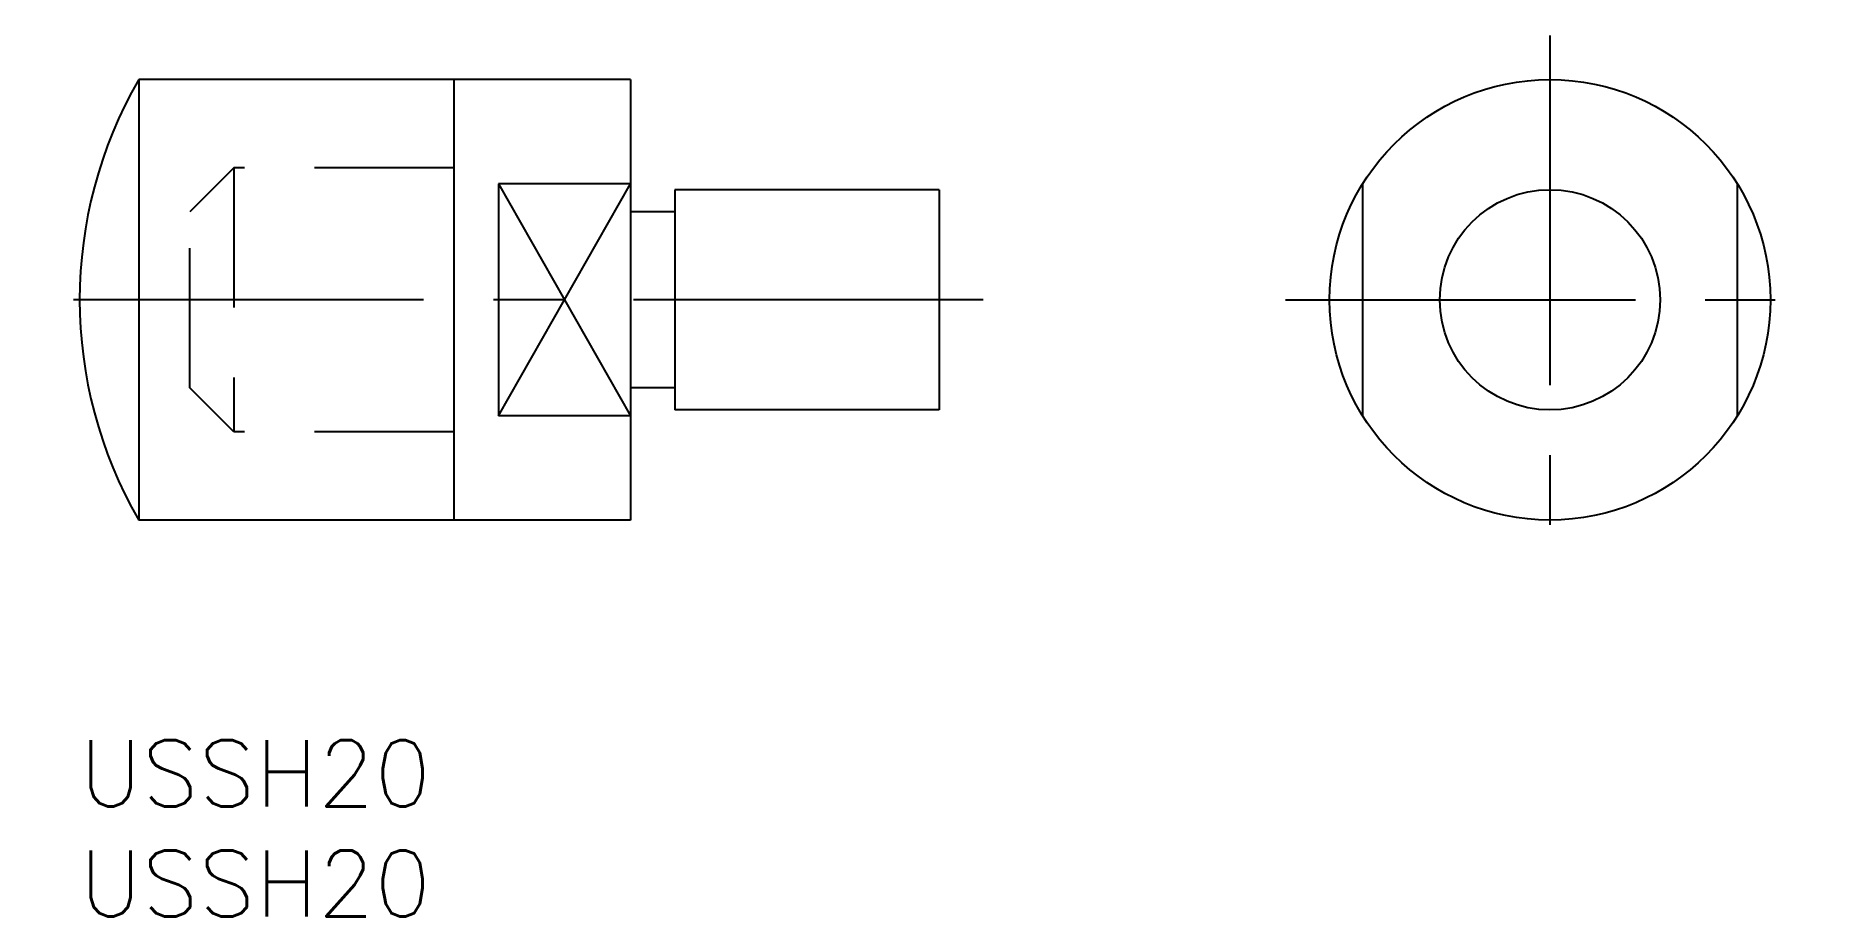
# Model space of a CAD drawing. Extents: x -2 to 78.7, y -8 to 32.
import ezdxf

# ---------------------------------------------------------------- set-up
doc = ezdxf.new("R2010")
doc.units = 0
doc.header["$LTSCALE"] = 0.5
doc.linetypes.add('CENTER', pattern=[50.8, 31.75, -6.35, 6.35, -6.35])
doc.linetypes.add('DASHED', pattern=[19.05, 12.7, -6.35])
for name, color, linetype in [('MSM_CENTER', 1, 'CENTER'), ('MSM_CONTINUOUS', 7, 'CONTINUOUS'), ('MSM_DASHED', 4, 'DASHED'), ('MSM_NARROW', 5, 'CONTINUOUS'), ('MSM_PART_NUMBER', 7, 'CONTINUOUS')]:
    doc.layers.add(name, color=color, linetype=linetype)
doc.styles.get("Standard").update_dxf_attribs({"font": 'txt.shx', "height": 3, "bigfont": 'bigfont.shx'})

# ---------------------------------------------------------------- blocks, each defined once
blk = doc.blocks.new('*U3')
at = {"layer": 'MSM_PART_NUMBER'}
blk.add_text('USSH20', height=3, dxfattribs=at).set_placement((0, -3))
blk = doc.blocks.new('*U4')
at = {"layer": 'MSM_PART_NUMBER'}
blk.add_text('USSH20', height=3, dxfattribs=at).set_placement((0, -8))

msp = doc.modelspace()

# ---------------------------------------------------------------- linework, layer by layer
at = {"layer": 'MSM_CENTER'}
for p, q in [((66.715, 32), (66.715, 8)), ((41, 20), (-2, 20)), ((54.715, 20), (78.715, 20))]:
    msp.add_line(p, q, dxfattribs=at)
at = {"layer": 'MSM_CONTINUOUS'}
for p, q in [((2.679, 30), (2.679, 10)), ((25, 30), (2.679, 30)), ((17, 10), (17, 30)), ((25, 30), (25, 10)), ((19, 25.268), (19, 14.732)), ((25, 25.268), (19, 25.268)), ((58.215, 25.268), (58.215, 14.732)), ((75.215, 25.268), (75.215, 14.732)), ((39, 25), (27, 25)), ((27, 25), (27, 15)), ((39, 25), (39, 15)), ((27, 24), (25, 24)), ((27, 16), (25, 16)), ((25, 14.732), (19, 14.732)), ((39, 15), (27, 15)), ((25, 10), (2.679, 10))]:
    msp.add_line(p, q, dxfattribs=at)
for radius in [10, 5]:
    msp.add_circle((66.715, 20), radius, dxfattribs=at)
msp.add_arc((20, 20), 20, 150, 210, dxfattribs=at)
at = {"layer": 'MSM_DASHED'}
for p, q in [((7, 26), (5, 24)), ((17, 26), (7, 26)), ((7, 26), (7, 14)), ((5, 16), (5, 24)), ((7, 14), (5, 16)), ((17, 14), (7, 14))]:
    msp.add_line(p, q, dxfattribs=at)
at = {"layer": 'MSM_NARROW'}
for p, q in [((19, 25.268), (25, 14.732)), ((19, 14.732), (25, 25.268))]:
    msp.add_line(p, q, dxfattribs=at)

# ---------------------------------------------------------------- block references
at = {"layer": 'MSM_CONTINUOUS'}
for name in ['*U3', '*U4']:
    msp.add_blockref(name, (0, 0), dxfattribs=at)

doc.saveas('drawing.dxf')
